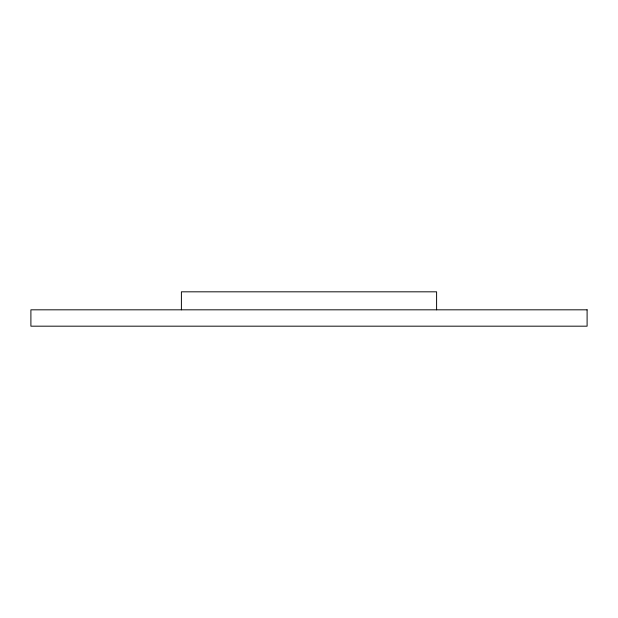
<?xml version="1.0" encoding="UTF-8"?>
<svg xmlns="http://www.w3.org/2000/svg" width="618" height="618" viewBox="0 0 618 618"><rect width="100%" height="100%" fill="white"/><g stroke="black" fill="none" stroke-linecap="round" stroke-linejoin="round"><path stroke-width="0.93" d="M436.602 309.819L436.602 291.82L181.398 291.82L181.398 309.819M587.1 309.819L30.9 309.819L30.9 326.18L587.1 326.18L587.1 309.819"/></g></svg>
